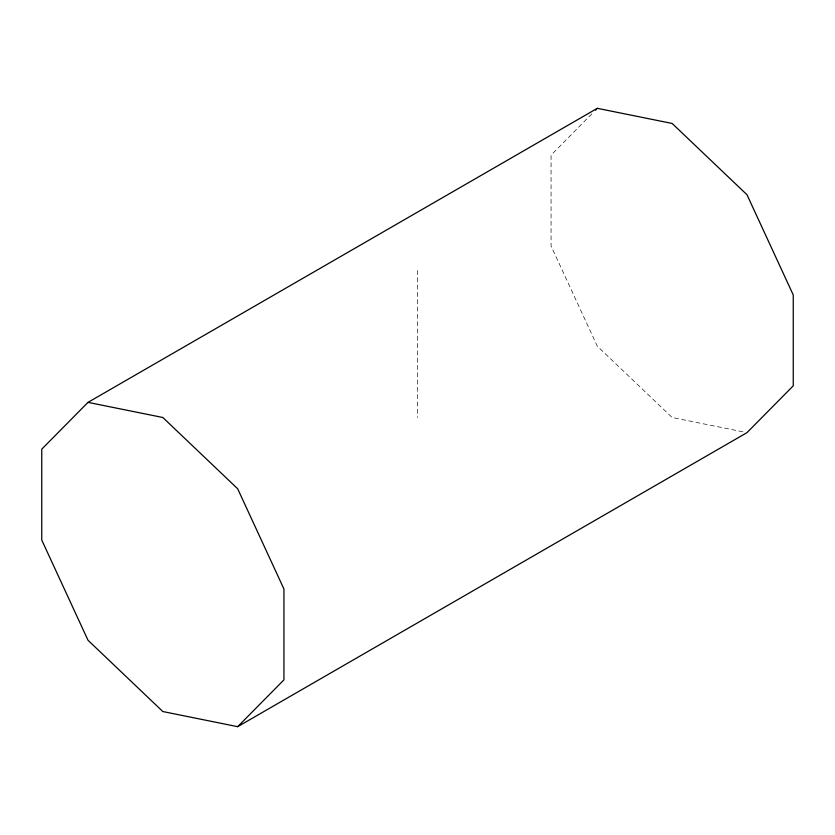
<?xml version="1.0" encoding="UTF-8"?>
<svg xmlns="http://www.w3.org/2000/svg" width="835" height="835" viewBox="0 0 835 835"><rect width="100%" height="100%" fill="white"/><g stroke="black" fill="none" stroke-linecap="round" stroke-linejoin="round"><path stroke-width="0.63" stroke-dasharray="4.17 3.13" d="M591.869 113.831L551.058 155.133L551.058 245.991L597.317 346.212L672.154 417.5L744.455 432.123M417.5 270.477L417.5 417.5"/><path stroke-width="1.25" d="M88.009 402.366L41.75 449.178L41.75 540.047L88.009 640.257L162.846 711.545L237.683 726.68L746.991 432.634L793.25 385.822L793.25 294.953L746.991 194.743L672.154 123.455L597.317 108.32L88.009 402.366L162.846 417.5L237.683 488.788L283.942 589.009L283.942 679.867L237.683 726.68M595.501 110.157L597.317 108.32"/></g></svg>
